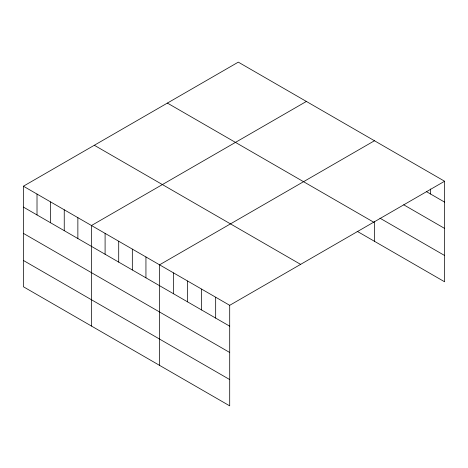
<?xml version="1.0" encoding="UTF-8"?>
<svg xmlns="http://www.w3.org/2000/svg" width="468" height="468" viewBox="0 0 468 468"><rect width="100%" height="100%" fill="white"/><g stroke="black" fill="none" stroke-linecap="round" stroke-linejoin="round"><path stroke-width="0.7" d="M444.6 181.245L229.7 305.317L229.7 405.861L23.4 286.755L23.4 186.211L238.3 62.139L444.6 181.245L444.6 281.789L357.131 231.286M306.382 101.445L91.476 225.517L91.476 326.061M374.459 140.751L159.559 264.824L159.559 365.362M426.301 191.552L444.6 202.117M403.738 204.814L444.6 228.407M379.946 218.17L444.6 255.499M167.386 103.083L373.68 222.189M94.32 145.267L300.614 264.373M23.4 186.211L229.7 305.317M23.4 207.084L229.7 326.184M23.4 233.374L229.7 352.48M23.4 260.465L229.7 379.566M430.572 188.978L430.572 194.015M374.459 221.575L374.459 241.295M215.672 297.221L215.672 318.088M201.644 289.119L201.644 309.991M187.615 281.022L187.615 301.889M173.587 272.92L173.587 293.793M145.94 256.961L145.94 277.828M132.327 249.099L132.327 269.972M118.708 241.236L118.708 262.109M105.095 233.38L105.095 254.247M77.863 217.655L77.863 238.528M64.245 209.793L64.245 230.665M50.632 201.936L50.632 222.803M37.013 194.074L37.013 214.941"/></g></svg>
